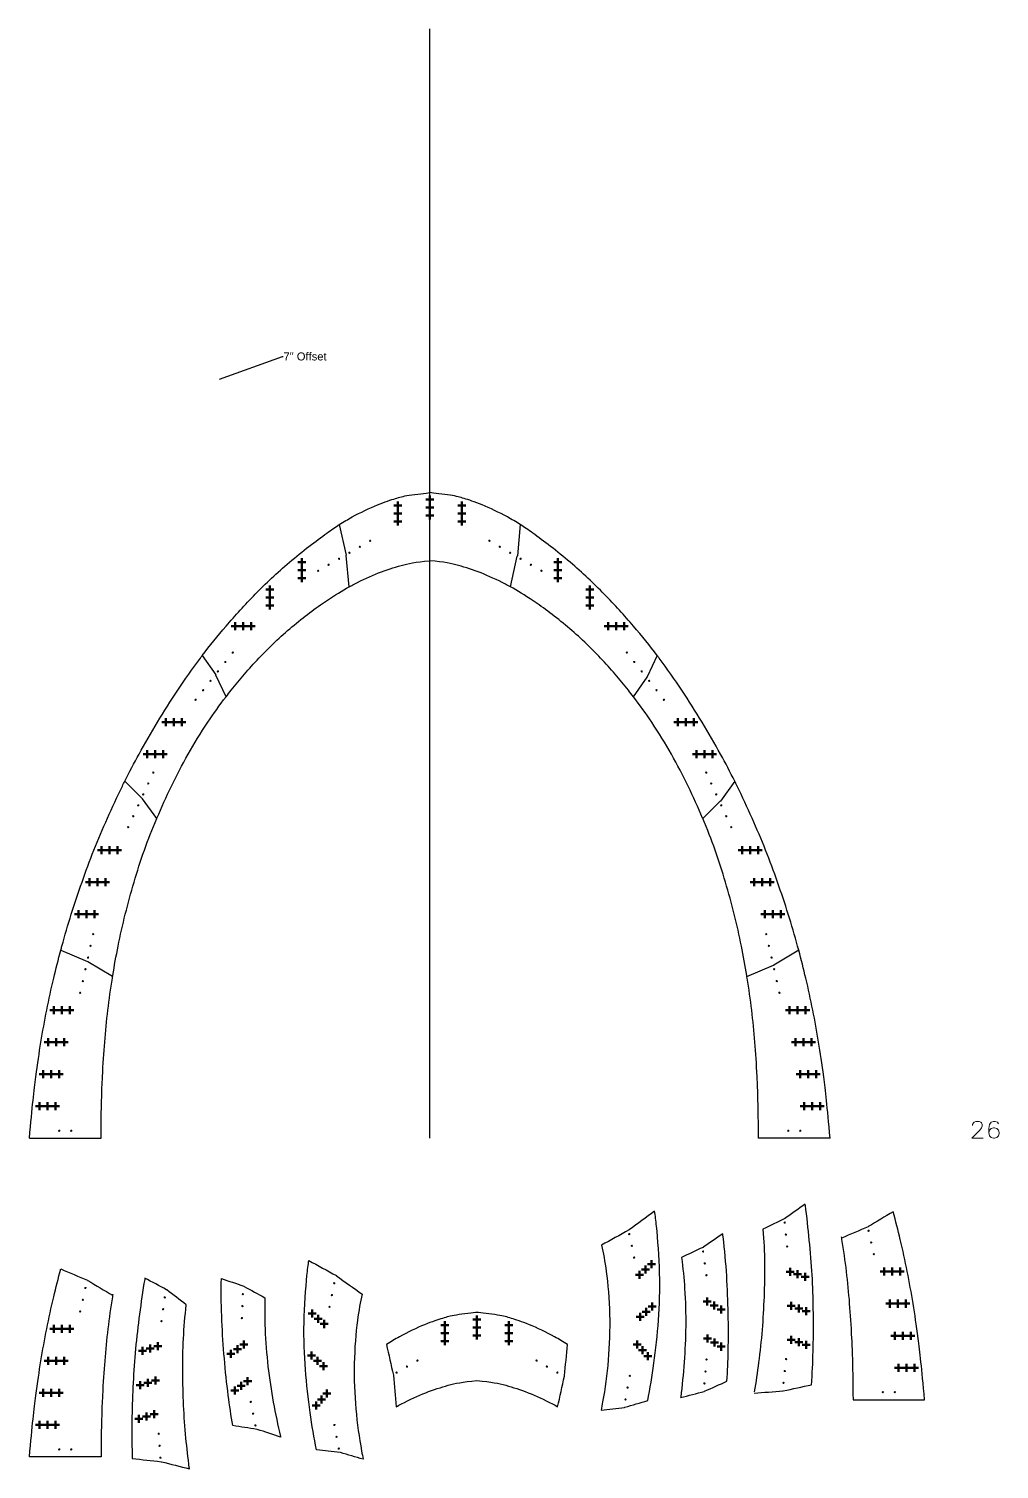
# Model space of a CAD drawing. Header units: inches. Extents: x -241 to 12541, y -1696 to 1281.
# Drawn here: x 5661 to 6146, y 29 to 749 of the extents above; entities that cross this region are included whole.
import ezdxf
from ezdxf import colors
from ezdxf.entities.mleader import LeaderData, LeaderLine
from ezdxf.math import Vec2, Vec3

# ---------------------------------------------------------------- set-up
doc = ezdxf.new("R2010")
doc.units = ezdxf.units.IN
doc.header["$MEASUREMENT"] = 0
doc.header["$PDMODE"] = 2
doc.header["$PDSIZE"] = 2
for name, color, linetype, lineweight in [('Annotation', 7, 'Continuous', 9), ('Drilling', 3, 'Continuous', 13), ('Engrave', 4, 'Continuous', 50)]:
    doc.layers.add(name, color=color, linetype=linetype, lineweight=lineweight)
doc.styles.get("Standard").update_dxf_attribs({"font": 'Arial.ttf'})

# ---------------------------------------------------------------- blocks, each defined once
blk = doc.blocks.new('*U2198')
at = {"layer": 'Engrave'}
blk.add_point((0, 0), dxfattribs=at)
blk = doc.blocks.new('*U2200')
at = {"layer": 'Engrave', "color": 0, "linetype": 'ByBlock', "lineweight": -2, "transparency": 16777216}
for p in [(0, 0), (4, 0), (8, 0)]:
    blk.add_blockref('*U2198', p, dxfattribs=at)
blk = doc.blocks.new('*U2201')
at = {"layer": 'Engrave'}
blk.add_point((0, 0), dxfattribs=at)
blk = doc.blocks.new('*U2203')
at = {"layer": 'Engrave', "color": 0, "linetype": 'ByBlock', "lineweight": -2, "transparency": 16777216}
for p in [(0, 0), (4, 0), (8, 0)]:
    blk.add_blockref('*U2201', p, dxfattribs=at)
blk = doc.blocks.new('*U2204')
at = {"layer": 'Engrave'}
blk.add_point((0, 0), dxfattribs=at)
blk = doc.blocks.new('*U2206')
at = {"layer": 'Engrave', "color": 0, "linetype": 'ByBlock', "lineweight": -2, "transparency": 16777216}
for p in [(0, 0), (4, 0), (8, 0)]:
    blk.add_blockref('*U2204', p, dxfattribs=at)
blk = doc.blocks.new('*U2207')
at = {"layer": 'Engrave'}
blk.add_point((0, 0), dxfattribs=at)
blk = doc.blocks.new('*U2209')
at = {"layer": 'Engrave', "color": 0, "linetype": 'ByBlock', "lineweight": -2, "transparency": 16777216}
for p in [(0, 0), (4, 0), (8, 0)]:
    blk.add_blockref('*U2207', p, dxfattribs=at)
blk = doc.blocks.new('*U2210')
at = {"layer": 'Engrave'}
blk.add_point((0, 0), dxfattribs=at)
blk = doc.blocks.new('*U2212')
at = {"layer": 'Engrave', "color": 0, "linetype": 'ByBlock', "lineweight": -2, "transparency": 16777216}
for p in [(0, 0), (4, 0), (8, 0)]:
    blk.add_blockref('*U2210', p, dxfattribs=at)
blk = doc.blocks.new('*U2213')
at = {"layer": 'Engrave'}
blk.add_point((0, 0), dxfattribs=at)
blk = doc.blocks.new('*U2215')
at = {"layer": 'Engrave', "color": 0, "linetype": 'ByBlock', "lineweight": -2, "transparency": 16777216}
for p in [(0, 0), (4, 0), (8, 0)]:
    blk.add_blockref('*U2213', p, dxfattribs=at)
blk = doc.blocks.new('*U2216')
at = {"layer": 'Engrave'}
blk.add_point((0, 0), dxfattribs=at)
blk = doc.blocks.new('*U2218')
at = {"layer": 'Engrave', "color": 0, "linetype": 'ByBlock', "lineweight": -2, "transparency": 16777216}
for p in [(0, 0), (4, 0), (8, 0)]:
    blk.add_blockref('*U2216', p, dxfattribs=at)
blk = doc.blocks.new('*U2219')
at = {"layer": 'Engrave'}
blk.add_point((0, 0), dxfattribs=at)
blk = doc.blocks.new('*U2221')
at = {"layer": 'Engrave', "color": 0, "linetype": 'ByBlock', "lineweight": -2, "transparency": 16777216}
for p in [(0, 0), (4, 0), (8, 0)]:
    blk.add_blockref('*U2219', p, dxfattribs=at)
blk = doc.blocks.new('*U2222')
at = {"layer": 'Engrave'}
blk.add_point((0, 0), dxfattribs=at)
blk = doc.blocks.new('*U2224')
at = {"layer": 'Engrave', "color": 0, "linetype": 'ByBlock', "lineweight": -2, "transparency": 16777216}
for p in [(0, 0), (4, 0), (8, 0)]:
    blk.add_blockref('*U2222', p, dxfattribs=at)
blk = doc.blocks.new('*U2225')
at = {"layer": 'Engrave'}
blk.add_point((0, 0), dxfattribs=at)
blk = doc.blocks.new('*U2227')
at = {"layer": 'Engrave', "color": 0, "linetype": 'ByBlock', "lineweight": -2, "transparency": 16777216}
for p in [(0, 0), (4, 0), (8, 0)]:
    blk.add_blockref('*U2225', p, dxfattribs=at)
blk = doc.blocks.new('*U2228')
at = {"layer": 'Engrave'}
blk.add_point((0, 0), dxfattribs=at)
blk = doc.blocks.new('*U2230')
at = {"layer": 'Engrave', "color": 0, "linetype": 'ByBlock', "lineweight": -2, "transparency": 16777216}
for p in [(0, 0), (4, 0), (8, 0)]:
    blk.add_blockref('*U2228', p, dxfattribs=at)
blk = doc.blocks.new('*U2231')
at = {"layer": 'Engrave'}
blk.add_point((0, 0), dxfattribs=at)
blk = doc.blocks.new('*U2233')
at = {"layer": 'Engrave', "color": 0, "linetype": 'ByBlock', "lineweight": -2, "transparency": 16777216}
for p in [(0, 0), (4, 0), (8, 0)]:
    blk.add_blockref('*U2231', p, dxfattribs=at)
blk = doc.blocks.new('*U2234')
at = {"layer": 'Engrave'}
blk.add_point((0, 0), dxfattribs=at)
blk = doc.blocks.new('*U2236')
at = {"layer": 'Engrave', "color": 0, "linetype": 'ByBlock', "lineweight": -2, "transparency": 16777216}
for p in [(0, 0), (4, 0), (8, 0)]:
    blk.add_blockref('*U2234', p, dxfattribs=at)
blk = doc.blocks.new('*U2237')
at = {"layer": 'Engrave'}
blk.add_point((0, 0), dxfattribs=at)
blk = doc.blocks.new('*U2239')
at = {"layer": 'Engrave', "color": 0, "linetype": 'ByBlock', "lineweight": -2, "transparency": 16777216}
for p in [(0, 0), (4, 0), (8, 0)]:
    blk.add_blockref('*U2237', p, dxfattribs=at)
blk = doc.blocks.new('*U2240')
at = {"layer": 'Engrave'}
blk.add_point((0, 0), dxfattribs=at)
blk = doc.blocks.new('*U2241')
at = {"layer": 'Engrave', "color": 0, "linetype": 'ByBlock', "lineweight": -2, "transparency": 16777216}
for p in [(0, 0), (4, 0), (8, 0)]:
    blk.add_blockref('*U2240', p, dxfattribs=at)
blk = doc.blocks.new('*U2242')
at = {"layer": 'Engrave'}
blk.add_point((0, 0), dxfattribs=at)
blk = doc.blocks.new('*U2243')
at = {"layer": 'Engrave', "color": 0, "linetype": 'ByBlock', "lineweight": -2, "transparency": 16777216}
for p in [(0, 0), (4, 0), (8, 0)]:
    blk.add_blockref('*U2242', p, dxfattribs=at)
blk = doc.blocks.new('*U2244')
at = {"layer": 'Engrave'}
blk.add_point((0, 0), dxfattribs=at)
blk = doc.blocks.new('*U2245')
at = {"layer": 'Engrave', "color": 0, "linetype": 'ByBlock', "lineweight": -2, "transparency": 16777216}
for p in [(0, 0), (4, 0), (8, 0)]:
    blk.add_blockref('*U2244', p, dxfattribs=at)
blk = doc.blocks.new('*U2246')
at = {"layer": 'Engrave'}
blk.add_point((0, 0), dxfattribs=at)
blk = doc.blocks.new('*U2247')
at = {"layer": 'Engrave', "color": 0, "linetype": 'ByBlock', "lineweight": -2, "transparency": 16777216}
for p in [(0, 0), (4, 0), (8, 0)]:
    blk.add_blockref('*U2246', p, dxfattribs=at)
blk = doc.blocks.new('*U2248')
at = {"layer": 'Engrave'}
blk.add_point((0, 0), dxfattribs=at)
blk = doc.blocks.new('*U2249')
at = {"layer": 'Engrave', "color": 0, "linetype": 'ByBlock', "lineweight": -2, "transparency": 16777216}
for p in [(0, 0), (4, 0), (8, 0)]:
    blk.add_blockref('*U2248', p, dxfattribs=at)
blk = doc.blocks.new('*U2250')
at = {"layer": 'Engrave'}
blk.add_point((0, 0), dxfattribs=at)
blk = doc.blocks.new('*U2251')
at = {"layer": 'Engrave', "color": 0, "linetype": 'ByBlock', "lineweight": -2, "transparency": 16777216}
for p in [(0, 0), (4, 0), (8, 0)]:
    blk.add_blockref('*U2250', p, dxfattribs=at)
blk = doc.blocks.new('*U2252')
at = {"layer": 'Engrave'}
blk.add_point((0, 0), dxfattribs=at)
blk = doc.blocks.new('*U2253')
at = {"layer": 'Engrave', "color": 0, "linetype": 'ByBlock', "lineweight": -2, "transparency": 16777216}
for p in [(0, 0), (4, 0), (8, 0)]:
    blk.add_blockref('*U2252', p, dxfattribs=at)
blk = doc.blocks.new('*U2254')
at = {"layer": 'Engrave'}
blk.add_point((0, 0), dxfattribs=at)
blk = doc.blocks.new('*U2255')
at = {"layer": 'Engrave', "color": 0, "linetype": 'ByBlock', "lineweight": -2, "transparency": 16777216}
for p in [(0, 0), (4, 0), (8, 0)]:
    blk.add_blockref('*U2254', p, dxfattribs=at)
blk = doc.blocks.new('*U2256')
at = {"layer": 'Engrave'}
blk.add_point((0, 0), dxfattribs=at)
blk = doc.blocks.new('*U2257')
at = {"layer": 'Engrave', "color": 0, "linetype": 'ByBlock', "lineweight": -2, "transparency": 16777216}
for p in [(0, 0), (4, 0), (8, 0)]:
    blk.add_blockref('*U2256', p, dxfattribs=at)
blk = doc.blocks.new('*U2258')
at = {"layer": 'Engrave'}
blk.add_point((0, 0), dxfattribs=at)
blk = doc.blocks.new('*U2259')
at = {"layer": 'Engrave', "color": 0, "linetype": 'ByBlock', "lineweight": -2, "transparency": 16777216}
for p in [(0, 0), (4, 0), (8, 0)]:
    blk.add_blockref('*U2258', p, dxfattribs=at)
blk = doc.blocks.new('*U2260')
at = {"layer": 'Engrave'}
blk.add_point((0, 0), dxfattribs=at)
blk = doc.blocks.new('*U2261')
at = {"layer": 'Engrave', "color": 0, "linetype": 'ByBlock', "lineweight": -2, "transparency": 16777216}
for p in [(0, 0), (4, 0), (8, 0)]:
    blk.add_blockref('*U2260', p, dxfattribs=at)
blk = doc.blocks.new('*U2262')
at = {"layer": 'Engrave'}
blk.add_point((0, 0), dxfattribs=at)
blk = doc.blocks.new('*U2263')
at = {"layer": 'Engrave', "color": 0, "linetype": 'ByBlock', "lineweight": -2, "transparency": 16777216}
for p in [(0, 0), (4, 0), (8, 0)]:
    blk.add_blockref('*U2262', p, dxfattribs=at)
blk = doc.blocks.new('*U2264')
at = {"layer": 'Engrave'}
blk.add_point((0, 0), dxfattribs=at)
blk = doc.blocks.new('*U2266')
at = {"layer": 'Engrave', "color": 0, "linetype": 'ByBlock', "lineweight": -2, "transparency": 16777216}
for p in [(0, 0), (4, 0), (8, 0)]:
    blk.add_blockref('*U2264', p, dxfattribs=at)
blk = doc.blocks.new('*U2267')
at = {"layer": 'Engrave'}
blk.add_point((0, 0), dxfattribs=at)
blk = doc.blocks.new('*U2269')
at = {"layer": 'Engrave', "color": 0, "linetype": 'ByBlock', "lineweight": -2, "transparency": 16777216}
for p in [(0, 0), (4, 0), (8, 0)]:
    blk.add_blockref('*U2267', p, dxfattribs=at)
blk = doc.blocks.new('*U2270')
at = {"layer": 'Engrave'}
blk.add_point((0, 0), dxfattribs=at)
blk = doc.blocks.new('*U2271')
at = {"layer": 'Engrave', "color": 0, "linetype": 'ByBlock', "lineweight": -2, "transparency": 16777216}
for p in [(0, 0), (4, 0), (8, 0)]:
    blk.add_blockref('*U2270', p, dxfattribs=at)
blk = doc.blocks.new('*U2272')
at = {"layer": 'Engrave'}
blk.add_point((0, 0), dxfattribs=at)
blk = doc.blocks.new('*U2273')
at = {"layer": 'Engrave', "color": 0, "linetype": 'ByBlock', "lineweight": -2, "transparency": 16777216}
for p in [(0, 0), (4, 0), (8, 0)]:
    blk.add_blockref('*U2272', p, dxfattribs=at)
blk = doc.blocks.new('*U2274')
at = {"layer": 'Engrave'}
blk.add_point((0, 0), dxfattribs=at)
blk = doc.blocks.new('*U2275')
at = {"layer": 'Engrave', "color": 0, "linetype": 'ByBlock', "lineweight": -2, "transparency": 16777216}
for p in [(0, 0), (4, 0), (8, 0)]:
    blk.add_blockref('*U2274', p, dxfattribs=at)
blk = doc.blocks.new('*U2283')
at = {"layer": 'Engrave'}
blk.add_point((0, 0), dxfattribs=at)
blk = doc.blocks.new('*U2285')
at = {"layer": 'Engrave', "color": 0, "linetype": 'ByBlock', "lineweight": -2, "transparency": 16777216}
for p in [(0, 0), (4, 0), (8, 0)]:
    blk.add_blockref('*U2283', p, dxfattribs=at)
blk = doc.blocks.new('*U2286')
at = {"layer": 'Engrave'}
blk.add_point((0, 0), dxfattribs=at)
blk = doc.blocks.new('*U2287')
at = {"layer": 'Engrave', "color": 0, "linetype": 'ByBlock', "lineweight": -2, "transparency": 16777216}
for p in [(0, 0), (4, 0), (8, 0)]:
    blk.add_blockref('*U2286', p, dxfattribs=at)
blk = doc.blocks.new('*U2288')
at = {"layer": 'Engrave'}
blk.add_point((0, 0), dxfattribs=at)
blk = doc.blocks.new('*U2290')
at = {"layer": 'Engrave', "color": 0, "linetype": 'ByBlock', "lineweight": -2, "transparency": 16777216}
for p in [(0, 0), (4, 0), (8, 0)]:
    blk.add_blockref('*U2288', p, dxfattribs=at)
blk = doc.blocks.new('*U2291')
at = {"layer": 'Engrave'}
blk.add_point((0, 0), dxfattribs=at)
blk = doc.blocks.new('*U2292')
at = {"layer": 'Engrave', "color": 0, "linetype": 'ByBlock', "lineweight": -2, "transparency": 16777216}
for p in [(0, 0), (4, 0), (8, 0)]:
    blk.add_blockref('*U2291', p, dxfattribs=at)
blk = doc.blocks.new('*U2293')
at = {"layer": 'Engrave'}
blk.add_point((0, 0), dxfattribs=at)
blk = doc.blocks.new('*U2294')
at = {"layer": 'Engrave', "color": 0, "linetype": 'ByBlock', "lineweight": -2, "transparency": 16777216}
for p in [(0, 0), (4, 0), (8, 0)]:
    blk.add_blockref('*U2293', p, dxfattribs=at)
blk = doc.blocks.new('*U2295')
at = {"layer": 'Engrave'}
blk.add_point((0, 0), dxfattribs=at)
blk = doc.blocks.new('*U2297')
at = {"layer": 'Engrave', "color": 0, "linetype": 'ByBlock', "lineweight": -2, "transparency": 16777216}
for p in [(0, 0), (4, 0), (8, 0)]:
    blk.add_blockref('*U2295', p, dxfattribs=at)
blk = doc.blocks.new('*U2298')
at = {"layer": 'Engrave'}
blk.add_point((0, 0), dxfattribs=at)
blk = doc.blocks.new('*U2299')
at = {"layer": 'Engrave', "color": 0, "linetype": 'ByBlock', "lineweight": -2, "transparency": 16777216}
for p in [(0, 0), (4, 0), (8, 0)]:
    blk.add_blockref('*U2298', p, dxfattribs=at)
blk = doc.blocks.new('*U2300')
at = {"layer": 'Engrave'}
blk.add_point((0, 0), dxfattribs=at)
blk = doc.blocks.new('*U2301')
at = {"layer": 'Engrave', "color": 0, "linetype": 'ByBlock', "lineweight": -2, "transparency": 16777216}
for p in [(0, 0), (4, 0), (8, 0)]:
    blk.add_blockref('*U2300', p, dxfattribs=at)
blk = doc.blocks.new('*U2302')
at = {"layer": 'Engrave'}
blk.add_point((0, 0), dxfattribs=at)
blk = doc.blocks.new('*U2304')
at = {"layer": 'Engrave', "color": 0, "linetype": 'ByBlock', "lineweight": -2, "transparency": 16777216}
for p in [(0, 0), (4, 0), (8, 0)]:
    blk.add_blockref('*U2302', p, dxfattribs=at)
blk = doc.blocks.new('*U2305')
at = {"layer": 'Engrave'}
blk.add_point((0, 0), dxfattribs=at)
blk = doc.blocks.new('*U2306')
at = {"layer": 'Engrave', "color": 0, "linetype": 'ByBlock', "lineweight": -2, "transparency": 16777216}
for p in [(0, 0), (4, 0), (8, 0)]:
    blk.add_blockref('*U2305', p, dxfattribs=at)
blk = doc.blocks.new('*U2307')
at = {"layer": 'Engrave'}
blk.add_point((0, 0), dxfattribs=at)
blk = doc.blocks.new('*U2308')
at = {"layer": 'Engrave', "color": 0, "linetype": 'ByBlock', "lineweight": -2, "transparency": 16777216}
for p in [(0, 0), (4, 0), (8, 0)]:
    blk.add_blockref('*U2307', p, dxfattribs=at)
blk = doc.blocks.new('*U2309')
at = {"layer": 'Engrave'}
blk.add_point((0, 0), dxfattribs=at)
blk = doc.blocks.new('*U2311')
at = {"layer": 'Engrave', "color": 0, "linetype": 'ByBlock', "lineweight": -2, "transparency": 16777216}
for p in [(0, 0), (4, 0), (8, 0)]:
    blk.add_blockref('*U2309', p, dxfattribs=at)
blk = doc.blocks.new('*U2312')
at = {"layer": 'Engrave'}
blk.add_point((0, 0), dxfattribs=at)
blk = doc.blocks.new('*U2313')
at = {"layer": 'Engrave', "color": 0, "linetype": 'ByBlock', "lineweight": -2, "transparency": 16777216}
for p in [(0, 0), (4, 0), (8, 0)]:
    blk.add_blockref('*U2312', p, dxfattribs=at)
blk = doc.blocks.new('*U2314')
at = {"layer": 'Engrave'}
blk.add_point((0, 0), dxfattribs=at)
blk = doc.blocks.new('*U2316')
at = {"layer": 'Engrave', "color": 0, "linetype": 'ByBlock', "lineweight": -2, "transparency": 16777216}
for p in [(0, 0), (4, 0), (8, 0)]:
    blk.add_blockref('*U2314', p, dxfattribs=at)
blk = doc.blocks.new('*U2317')
at = {"layer": 'Engrave'}
blk.add_point((0, 0), dxfattribs=at)
blk = doc.blocks.new('*U2318')
at = {"layer": 'Engrave', "color": 0, "linetype": 'ByBlock', "lineweight": -2, "transparency": 16777216}
for p in [(0, 0), (4, 0), (8, 0)]:
    blk.add_blockref('*U2317', p, dxfattribs=at)
blk = doc.blocks.new('*U2319')
at = {"layer": 'Engrave'}
blk.add_point((0, 0), dxfattribs=at)
blk = doc.blocks.new('*U2320')
at = {"layer": 'Engrave', "color": 0, "linetype": 'ByBlock', "lineweight": -2, "transparency": 16777216}
for p in [(0, 0), (4, 0), (8, 0)]:
    blk.add_blockref('*U2319', p, dxfattribs=at)
blk = doc.blocks.new('*U2321')
at = {"layer": 'Engrave'}
blk.add_point((0, 0), dxfattribs=at)
blk = doc.blocks.new('*U2323')
at = {"layer": 'Engrave', "color": 0, "linetype": 'ByBlock', "lineweight": -2, "transparency": 16777216}
for p in [(0, 0), (4, 0), (8, 0)]:
    blk.add_blockref('*U2321', p, dxfattribs=at)
blk = doc.blocks.new('*U2324')
at = {"layer": 'Engrave'}
blk.add_point((0, 0), dxfattribs=at)
blk = doc.blocks.new('*U2325')
at = {"layer": 'Engrave', "color": 0, "linetype": 'ByBlock', "lineweight": -2, "transparency": 16777216}
for p in [(0, 0), (4, 0), (8, 0)]:
    blk.add_blockref('*U2324', p, dxfattribs=at)
blk = doc.blocks.new('*U2326')
at = {"layer": 'Engrave'}
blk.add_point((0, 0), dxfattribs=at)
blk = doc.blocks.new('*U2327')
at = {"layer": 'Engrave', "color": 0, "linetype": 'ByBlock', "lineweight": -2, "transparency": 16777216}
for p in [(0, 0), (4, 0), (8, 0)]:
    blk.add_blockref('*U2326', p, dxfattribs=at)
blk = doc.blocks.new('*U2328')
at = {"layer": 'Engrave'}
blk.add_point((0, 0), dxfattribs=at)
blk = doc.blocks.new('*U2329')
at = {"layer": 'Engrave', "color": 0, "linetype": 'ByBlock', "lineweight": -2, "transparency": 16777216}
for p in [(0, 0), (4, 0), (8, 0)]:
    blk.add_blockref('*U2328', p, dxfattribs=at)
blk = doc.blocks.new('*U2491')
at = {"layer": 'Engrave'}
blk.add_point((0, 0), dxfattribs=at)
blk = doc.blocks.new('*U2493')
at = {"layer": 'Engrave', "color": 0, "linetype": 'ByBlock', "lineweight": -2, "transparency": 16777216}
for p in [(0, 0), (4, 0), (8, 0)]:
    blk.add_blockref('*U2491', p, dxfattribs=at)
blk = doc.blocks.new('*U2494')
at = {"layer": 'Engrave'}
blk.add_point((0, 0), dxfattribs=at)
blk = doc.blocks.new('*U2495')
at = {"layer": 'Engrave', "color": 0, "linetype": 'ByBlock', "lineweight": -2, "transparency": 16777216}
for p in [(0, 0), (4, 0), (8, 0)]:
    blk.add_blockref('*U2494', p, dxfattribs=at)
blk = doc.blocks.new('*U2496')
at = {"layer": 'Engrave'}
blk.add_point((0, 0), dxfattribs=at)
blk = doc.blocks.new('*U2497')
at = {"layer": 'Engrave', "color": 0, "linetype": 'ByBlock', "lineweight": -2, "transparency": 16777216}
for p in [(0, 0), (4, 0), (8, 0)]:
    blk.add_blockref('*U2496', p, dxfattribs=at)

msp = doc.modelspace()

# ---------------------------------------------------------------- linework, layer by layer
for p, q in [((5861.62421, 194.83764), (5861.62421, 749.38009)), ((5861.62421, 194.83764), (5861.62421, 749.38009)), ((5816.39485, 501.54588), (5819.83461, 486.20761)), ((5906.85358, 501.54588), (5905.3852, 485.89537)), ((5819.85448, 486.08219), (5819.83461, 486.20761)), ((5821.32285, 470.43168), (5819.85448, 486.08219)), ((5901.92557, 470.43168), (5905.36534, 485.76996)), ((5905.3852, 485.89537), (5905.36534, 485.76996)), ((5747.93983, 436.10315), (5754.70125, 426.38492)), ((5975.30859, 436.10315), (5970.27307, 425.38847)), ((5754.78542, 426.23914), (5754.70125, 426.38492)), ((5759.82094, 415.52446), (5754.78542, 426.23914)), ((5963.42748, 415.52446), (5970.18891, 425.24269)), ((5970.27307, 425.38847), (5970.18891, 425.24269)), ((5709.22732, 373.3033), (5717.91518, 364.66578)), ((6014.0211, 373.3033), (6006.84901, 363.37119)), ((5718.02085, 364.54206), (5717.91518, 364.66578)), ((5725.19294, 354.60995), (5718.02085, 364.54206)), ((5998.05548, 354.60995), (6006.74334, 363.24747)), ((6006.74334, 363.24747), (6006.84901, 363.37119)), ((5677.24898, 288.79536), (5690.57861, 283.12323)), ((6045.99944, 288.79536), (6033.57563, 281.34545)), ((5690.70134, 283.0607), (5690.57861, 283.12323)), ((5703.12514, 275.6108), (5690.70134, 283.0607)), ((6020.12328, 275.6108), (6033.45291, 281.28292)), ((6033.45291, 281.28292), (6033.57563, 281.34545)), ((5661.58487, 194.83764), (5697.3308, 194.83764)), ((6061.66356, 194.83764), (6025.91762, 194.83764))]:
    msp.add_line(p, q)
for points, knots in [([(5816.39485, 501.54588), (5818.62578, 502.98624), (5824.36778, 506.36014), (5836.28792, 512.06575), (5845.21768, 514.83764), (5849.49219, 516.16449), (5859.88338, 517.3509), (5861.62421, 517.54966)], [18.455351882, 18.455351882, 18.455351882, 18.455351882, 19, 20, 21, 22, 23, 23, 23, 23]), ([(5906.85358, 501.54588), (5904.62264, 502.98624), (5898.88065, 506.36014), (5886.9605, 512.06575), (5878.03074, 514.83764), (5873.75623, 516.16449), (5863.36504, 517.3509), (5861.62421, 517.54966)], [18.455351882, 18.455351882, 18.455351882, 18.455351882, 19, 20, 21, 22, 23, 23, 23, 23]), ([(5747.93983, 436.10315), (5751.66706, 441.01465), (5759.92685, 451.25948), (5774.03734, 466.83764), (5790.83959, 482.83764), (5808.10754, 495.93285), (5814.52968, 500.34168), (5816.39485, 501.54588)], [14.079094924, 14.079094924, 14.079094924, 14.079094924, 15, 16, 17, 18, 18.455351882, 18.455351882, 18.455351882, 18.455351882]), ([(5975.30859, 436.10315), (5971.58136, 441.01465), (5963.32157, 451.25948), (5949.21108, 466.83764), (5932.40883, 482.83764), (5915.14088, 495.93285), (5908.71875, 500.34168), (5906.85358, 501.54588)], [14.079094924, 14.079094924, 14.079094924, 14.079094924, 15, 16, 17, 18, 18.455351882, 18.455351882, 18.455351882, 18.455351882]), ([(5821.32285, 470.43168), (5822.17715, 470.8999), (5827.27023, 473.62178), (5836.12079, 477.73142), (5847.49478, 481.38016), (5854.17866, 482.83764), (5861.62421, 483.51431)], [16.802003786, 16.802003786, 16.802003786, 16.802003786, 17, 18, 19, 20, 20, 20, 20]), ([(5901.92557, 470.43168), (5901.07128, 470.8999), (5895.97819, 473.62178), (5887.12763, 477.73142), (5875.75364, 481.38016), (5869.06976, 482.83764), (5861.62421, 483.51431)], [16.802003786, 16.802003786, 16.802003786, 16.802003786, 17, 18, 19, 20, 20, 20, 20]), ([(5759.82094, 415.52446), (5760.66455, 416.62885), (5765.66602, 423.06658), (5775.73232, 434.83764), (5792.49137, 450.83764), (5809.62489, 463.59662), (5817.86245, 468.5351), (5821.32285, 470.43168)], [12.792926388, 12.792926388, 12.792926388, 12.792926388, 13, 14, 15, 16, 16.802003786, 16.802003786, 16.802003786, 16.802003786]), ([(5963.42748, 415.52446), (5962.58388, 416.62885), (5957.5824, 423.06658), (5947.5161, 434.83764), (5930.75705, 450.83764), (5913.62353, 463.59662), (5905.38597, 468.5351), (5901.92557, 470.43168)], [12.792926388, 12.792926388, 12.792926388, 12.792926388, 13, 14, 15, 16, 16.802003786, 16.802003786, 16.802003786, 16.802003786]), ([(5709.22732, 373.3033), (5711.47804, 377.81474), (5716.64453, 387.65952), (5725.43112, 402.83764), (5735.52082, 418.83764), (5743.27562, 429.92614), (5747.6197, 435.68132), (5747.93983, 436.10315)], [10.154103723, 10.154103723, 10.154103723, 10.154103723, 11, 12, 13, 14, 14.079094924, 14.079094924, 14.079094924, 14.079094924]), ([(6014.0211, 373.3033), (6011.77039, 377.81474), (6006.60389, 387.65952), (5997.8173, 402.83764), (5987.7276, 418.83764), (5979.9728, 429.92614), (5975.62872, 435.68132), (5975.30859, 436.10315)], [10.154103723, 10.154103723, 10.154103723, 10.154103723, 11, 12, 13, 14, 14.079094924, 14.079094924, 14.079094924, 14.079094924]), ([(5725.19294, 354.60995), (5725.22518, 354.68585), (5727.5246, 360.09508), (5732.36239, 370.83764), (5740.61985, 386.83764), (5749.76386, 401.73324), (5756.59062, 411.29552), (5759.82094, 415.52446)], [8.985769935, 8.985769935, 8.985769935, 8.985769935, 9, 10, 11, 12, 12.792926388, 12.792926388, 12.792926388, 12.792926388]), ([(5998.05548, 354.60995), (5998.02325, 354.68585), (5995.72383, 360.09508), (5990.88603, 370.83764), (5982.62857, 386.83764), (5973.48457, 401.73324), (5966.6578, 411.29552), (5963.42748, 415.52446)], [8.985769935, 8.985769935, 8.985769935, 8.985769935, 9, 10, 11, 12, 12.792926388, 12.792926388, 12.792926388, 12.792926388]), ([(5677.24898, 288.79536), (5677.43202, 289.47612), (5679.0624, 295.49021), (5682.3571, 306.83764), (5687.77506, 322.83764), (5693.6014, 338.83764), (5700.50748, 354.83764), (5705.77556, 366.32619), (5708.81729, 372.48141), (5709.22732, 373.3033)], [4.872357612, 4.872357612, 4.872357612, 4.872357612, 5, 6, 7, 8, 9, 10, 10.154103723, 10.154103723, 10.154103723, 10.154103723]), ([(6045.99944, 288.79536), (6045.8164, 289.47612), (6044.18602, 295.49021), (6040.89132, 306.83764), (6035.47336, 322.83764), (6029.64702, 338.83764), (6022.74095, 354.83764), (6017.47286, 366.32619), (6014.43113, 372.48141), (6014.0211, 373.3033)], [4.872357612, 4.872357612, 4.872357612, 4.872357612, 5, 6, 7, 8, 9, 10, 10.154103723, 10.154103723, 10.154103723, 10.154103723]), ([(5703.12514, 275.6108), (5703.15588, 275.80047), (5703.18673, 275.99015), (5703.2177, 276.17982), (5704.01554, 281.06576), (5705.85105, 291.28503), (5709.3355, 306.83764), (5713.78374, 322.83764), (5718.72457, 338.76174), (5722.95993, 349.35252), (5725.19294, 354.60995)], [4.048322507, 4.048322507, 4.048322507, 4.048322507, 4.083886601, 4.083886601, 4.083886601, 5, 6, 7, 8, 8.985769935, 8.985769935, 8.985769935, 8.985769935]), ([(6020.03072, 276.17982), (6019.23289, 281.06576), (6017.39737, 291.28503), (6013.91292, 306.83764), (6009.46468, 322.83764), (6004.52385, 338.76174), (6000.28849, 349.35252), (5998.05548, 354.60995)], [4.083886601, 4.083886601, 4.083886601, 4.083886601, 5, 6, 7, 8, 8.985769935, 8.985769935, 8.985769935, 8.985769935]), ([(5661.58487, 194.83764), (5662.94783, 210.83764), (5664.86858, 226.83764), (5667.20859, 242.83764), (5670.12484, 258.83764), (5673.46401, 274.15688), (5675.998, 284.14278), (5677.24898, 288.79536)], [0, 0, 0, 0, 1, 2, 3, 4, 4.872357612, 4.872357612, 4.872357612, 4.872357612]), ([(6061.66356, 194.83764), (6060.30059, 210.83764), (6058.37985, 226.83764), (6056.03983, 242.83764), (6053.12358, 258.83764), (6049.78441, 274.15688), (6047.25042, 284.14278), (6045.99944, 288.79536)], [0, 0, 0, 0, 1, 2, 3, 4, 4.872357612, 4.872357612, 4.872357612, 4.872357612]), ([(5697.3308, 194.83764), (5697.44135, 210.83764), (5698.02607, 226.83764), (5699.08792, 242.83764), (5700.61978, 258.83764), (5702.1822, 269.76202), (5703.08338, 275.35308), (5703.12514, 275.6108)], [0, 0, 0, 0, 1, 2, 3, 4, 4.048322507, 4.048322507, 4.048322507, 4.048322507]), ([(6025.91762, 194.83764), (6025.80707, 210.83764), (6025.22235, 226.83764), (6024.1605, 242.83764), (6022.62865, 258.83764), (6021.03909, 269.9517), (6020.10378, 275.73243), (6020.03072, 276.17982)], [0, 0, 0, 0, 1, 2, 3, 4, 4.083886601, 4.083886601, 4.083886601, 4.083886601]), ([(6023.67104, 67.43782), (6028.48591, 67.80376), (6033.30078, 68.16969), (6038.11566, 68.53562), (6038.16109, 68.54224), (6038.20652, 68.54886), (6038.25195, 68.55549), (6042.97087, 69.57955), (6047.68979, 70.6036), (6052.40871, 71.62766), (6052.45365, 72.33116), (6052.83808, 78.55046), (6053.35645, 90.35514), (6053.35578, 107.24757), (6052.96828, 124.27097), (6051.55809, 141.64063), (6050.25257, 154.21184), (6049.34544, 161.01742), (6049.22064, 161.92739), (6045.89449, 159.55824), (6042.56834, 157.18909), (6039.24219, 154.81993), (6039.1956, 154.79216), (6039.14901, 154.7644), (6039.10242, 154.73663), (6035.43609, 152.93825), (6031.76976, 151.13986), (6028.10343, 149.34148), (6028.53246, 143.64561), (6029.14771, 132.25596), (6028.7208, 115.58842), (6027.80298, 99.00697), (6026.11575, 83.15837), (6024.57705, 72.89022), (6023.76585, 68.00648)], [0, 0, 0, 0, 1, 1, 1, 2, 2, 2, 3, 3, 3, 3.127642388, 4.127642388, 5.127642388, 6.127642388, 7.127642388, 8.127642388, 8.28174611, 8.28174611, 8.28174611, 9.28174611, 9.28174611, 9.28174611, 10.28174611, 10.28174611, 10.28174611, 11.28174611, 11.28174611, 11.28174611, 12.267516045, 13.267516045, 14.267516045, 15.267516045, 16.183629444, 16.183629444, 16.183629444, 16.183629444]), ([(5961.19142, 148.98502), (5961.22707, 149.00783), (5961.26272, 149.03065), (5961.29837, 149.05346), (5965.52349, 152.15239), (5969.7486, 155.25132), (5973.97372, 158.35024), (5974.31226, 156.15608), (5975.28163, 148.42679), (5976.96058, 126.82013), (5976.15866, 103.63236), (5973.88432, 82.73709), (5971.71129, 69.75793), (5970.51502, 63.70946), (5966.73016, 62.59219), (5962.94531, 61.47491), (5959.16045, 60.35764), (5959.10549, 60.34634), (5959.05053, 60.33504), (5958.99557, 60.32374), (5955.07693, 59.85715), (5951.15829, 59.39057), (5947.23965, 58.92398), (5947.50499, 60.28815), (5948.99594, 68.30289), (5951.11015, 83.64624), (5951.94076, 106.80171), (5950.09973, 128.08456), (5948.32058, 137.52282), (5947.44016, 141.3694), (5952.02391, 143.90794), (5956.60766, 146.44648), (5961.19142, 148.98502)], [0, 0, 0, 0, 1, 1, 1, 2, 2, 2, 2.455351882, 3.455351882, 4.455351882, 5.455351882, 6.376256957, 6.376256957, 6.376256957, 7.376256957, 7.376256957, 7.376256957, 8.376256957, 8.376256957, 8.376256957, 9.376256957, 9.376256957, 9.376256957, 9.583330569, 10.583330569, 11.583330569, 12.583330569, 13.385334355, 13.385334355, 13.385334355, 14.385334355, 14.385334355, 14.385334355, 14.385334355]), ([(6067.22791, 145.48753), (6067.30097, 145.04013), (6068.23628, 139.2594), (6069.82584, 128.14534), (6071.35769, 112.14534), (6072.41954, 96.14534), (6073.00426, 80.14534), (6073.11481, 64.14534), (6085.03012, 64.14534), (6096.94543, 64.14534), (6108.86074, 64.14534), (6107.49778, 80.14534), (6105.57703, 96.14534), (6103.23702, 112.14534), (6100.32077, 128.14534), (6096.9816, 143.46458), (6094.44761, 153.45049), (6093.19663, 158.10306), (6089.05536, 155.61976), (6084.91409, 153.13646), (6080.77282, 150.65316), (6080.73192, 150.63231), (6080.69101, 150.61147), (6080.6501, 150.59063), (6076.20689, 148.69992), (6071.76368, 146.80921), (6067.32047, 144.9185)], [0, 0, 0, 0, 0.083886601, 1.083886601, 2.083886601, 3.083886601, 4.083886601, 4.083886601, 4.083886601, 5.083886601, 5.083886601, 5.083886601, 6.083886601, 7.083886601, 8.083886601, 9.083886601, 9.956244213, 9.956244213, 9.956244213, 10.956244213, 10.956244213, 10.956244213, 11.956244213, 11.956244213, 11.956244213, 12.956244213, 12.956244213, 12.956244213, 12.956244213]), ([(5998.15777, 140.27933), (5998.20636, 140.30738), (5998.25496, 140.33544), (5998.30355, 140.3635), (6001.54296, 142.6173), (6004.78237, 144.87111), (6008.02178, 147.12492), (6008.0881, 146.59954), (6008.9726, 139.44337), (6010.1442, 125.96304), (6010.88213, 107.06179), (6010.90249, 89.52386), (6010.45441, 78.41478), (6010.14787, 73.3824), (6006.42211, 71.71059), (6002.69636, 70.03879), (5998.97061, 68.36699), (5998.91948, 68.34888), (5998.86835, 68.33078), (5998.81723, 68.31267), (5994.86967, 67.26722), (5990.92212, 66.22176), (5986.97456, 65.1763), (5986.9846, 65.25814), (5987.69785, 71.09238), (5988.87948, 82.81461), (5989.72831, 100.79974), (5989.25717, 118.27172), (5988.12616, 129.96628), (5987.44309, 135.24381), (5991.01465, 136.92231), (5994.58621, 138.60082), (5998.15777, 140.27933)], [0, 0, 0, 0, 1, 1, 1, 2, 2, 2, 2.079094924, 3.079094924, 4.079094924, 5.079094924, 5.924991202, 5.924991202, 5.924991202, 6.924991202, 6.924991202, 6.924991202, 7.924991202, 7.924991202, 7.924991202, 8.924991202, 8.924991202, 8.924991202, 8.939221267, 9.939221267, 10.939221267, 11.939221267, 12.732147655, 12.732147655, 12.732147655, 13.732147655, 13.732147655, 13.732147655, 13.732147655]), ([(5703.2177, 116.88567), (5703.14464, 116.43827), (5702.20933, 110.65755), (5700.61978, 99.54348), (5699.08792, 83.54348), (5698.02607, 67.54348), (5697.44135, 51.54348), (5697.3308, 35.54348), (5685.41549, 35.54348), (5673.50018, 35.54348), (5661.58487, 35.54348), (5662.94783, 51.54348), (5664.86858, 67.54348), (5667.20859, 83.54348), (5670.12484, 99.54348), (5673.46401, 114.86272), (5675.998, 124.84863), (5677.24898, 129.50121), (5681.69219, 127.6105), (5686.1354, 125.71979), (5690.57861, 123.82908), (5690.61952, 123.80824), (5690.66043, 123.78739), (5690.70134, 123.76655), (5694.8426, 121.28325), (5698.98387, 118.79995), (5703.12514, 116.31664)], [0, 0, 0, 0, 0.083886601, 1.083886601, 2.083886601, 3.083886601, 4.083886601, 4.083886601, 4.083886601, 5.083886601, 5.083886601, 5.083886601, 6.083886601, 7.083886601, 8.083886601, 9.083886601, 9.956244213, 9.956244213, 9.956244213, 10.956244213, 10.956244213, 10.956244213, 11.956244213, 11.956244213, 11.956244213, 12.956244213, 12.956244213, 12.956244213, 12.956244213]), ([(5816.95363, 37.71156), (5820.74304, 36.60984), (5824.53245, 35.50812), (5828.32186, 34.4064), (5828.05093, 35.76946), (5826.52707, 43.77801), (5824.34986, 59.11255), (5823.42415, 82.26442), (5825.17776, 103.55465), (5826.91813, 113.00013), (5827.78275, 116.8503), (5823.54494, 119.93185), (5819.30713, 123.0134), (5815.06932, 126.09494), (5815.03357, 126.11761), (5814.99783, 126.14028), (5814.96209, 126.16295), (5810.36795, 128.68264), (5805.77381, 131.20233), (5801.17966, 133.72202), (5800.85015, 131.52649), (5799.91253, 123.79328), (5798.32233, 102.17991), (5799.21948, 78.99563), (5801.57961, 58.10987), (5803.80594, 45.13975), (5805.02704, 39.09624), (5808.94756, 38.64576), (5812.86808, 38.19527), (5816.7886, 37.74478), (5816.84361, 37.73371), (5816.89862, 37.72264), (5816.95363, 37.71156)], [0, 0, 0, 0, 1, 1, 1, 1.207073612, 2.207073612, 3.207073612, 4.207073612, 5.009077398, 5.009077398, 5.009077398, 6.009077398, 6.009077398, 6.009077398, 7.009077398, 7.009077398, 7.009077398, 8.009077398, 8.009077398, 8.009077398, 8.46442928, 9.46442928, 10.46442928, 11.46442928, 12.385334355, 12.385334355, 12.385334355, 13.385334355, 13.385334355, 13.385334355, 14.385334355, 14.385334355, 14.385334355, 14.385334355]), ([(5739.931, 111.59103), (5739.3048, 105.91346), (5738.29515, 94.55197), (5738.14411, 77.87966), (5738.48666, 61.27636), (5739.62356, 45.3788), (5740.80545, 35.06348), (5741.44689, 30.15456), (5741.47179, 29.96399), (5741.4968, 29.77346), (5741.52193, 29.58296), (5736.84134, 30.76996), (5732.16075, 31.95696), (5727.48016, 33.14396), (5727.43499, 33.15216), (5727.38981, 33.16035), (5727.34464, 33.16855), (5722.54534, 33.70114), (5717.74605, 34.23374), (5712.94675, 34.76633), (5712.92622, 35.47097), (5712.75759, 41.69986), (5712.64868, 53.51541), (5713.23484, 70.39767), (5714.21214, 87.39741), (5716.22352, 104.70776), (5717.96398, 117.22616), (5719.10644, 123.99621), (5719.2627, 124.90131), (5722.8645, 122.97693), (5726.46629, 121.05256), (5730.06809, 119.12818), (5730.11369, 119.09881), (5730.15929, 119.06945), (5730.20489, 119.04008), (5733.44693, 116.55707), (5736.68896, 114.07405), (5739.931, 111.59103)], [0, 0, 0, 0, 0.985769935, 1.985769935, 2.985769935, 3.985769935, 4.901883334, 4.901883334, 4.901883334, 4.937447428, 4.937447428, 4.937447428, 5.937447428, 5.937447428, 5.937447428, 6.937447428, 6.937447428, 6.937447428, 7.937447428, 7.937447428, 7.937447428, 8.065089815, 9.065089815, 10.065089815, 11.065089815, 12.065089815, 13.065089815, 13.219193538, 13.219193538, 13.219193538, 14.219193538, 14.219193538, 14.219193538, 15.219193538, 15.219193538, 15.219193538, 16.219193538, 16.219193538, 16.219193538, 16.219193538]), ([(5787.05555, 45.48333), (5787.03693, 45.56366), (5785.71169, 51.28999), (5783.29905, 62.82194), (5780.55611, 80.61694), (5779.17995, 98.04101), (5779.06994, 109.78961), (5779.192, 115.10976), (5775.73274, 117.00896), (5772.27348, 118.90816), (5768.81422, 120.80736), (5768.76293, 120.83013), (5768.71165, 120.8529), (5768.66037, 120.87567), (5764.93155, 122.16771), (5761.20274, 123.45976), (5757.47392, 124.7518), (5757.46345, 124.22235), (5757.33943, 117.0128), (5757.59761, 103.48411), (5758.85938, 84.61059), (5760.69077, 67.16853), (5762.30923, 56.16885), (5763.14537, 51.19696), (5767.18124, 50.57412), (5771.21711, 49.95128), (5775.25298, 49.32845), (5775.30573, 49.31584), (5775.35848, 49.30323), (5775.41124, 49.29063), (5779.29267, 48.02153), (5783.17411, 46.75243), (5787.05555, 45.48333)], [0, 0, 0, 0, 0.014230065, 1.014230065, 2.014230065, 3.014230065, 3.807156454, 3.807156454, 3.807156454, 4.807156454, 4.807156454, 4.807156454, 5.807156454, 5.807156454, 5.807156454, 6.807156454, 6.807156454, 6.807156454, 6.886251378, 7.886251378, 8.886251378, 9.886251378, 10.732147655, 10.732147655, 10.732147655, 11.732147655, 11.732147655, 11.732147655, 12.732147655, 12.732147655, 12.732147655, 13.732147655, 13.732147655, 13.732147655, 13.732147655]), ([(5843.43112, 76.29513), (5843.4245, 76.33694), (5843.41788, 76.37874), (5843.41125, 76.42054), (5842.26467, 81.5333), (5841.11808, 86.64606), (5839.97149, 91.75882), (5842.20242, 93.19918), (5847.94442, 96.57308), (5859.86456, 102.27869), (5868.79432, 105.05057), (5873.06883, 106.37742), (5883.46002, 107.56384), (5885.20085, 107.7626), (5886.94168, 107.56384), (5897.33287, 106.37742), (5901.60738, 105.05057), (5910.53714, 102.27869), (5922.45729, 96.57308), (5928.19928, 93.19918), (5930.43022, 91.75882), (5929.94076, 86.54198), (5929.4513, 81.32515), (5928.96184, 76.10831), (5928.95522, 76.0665), (5928.9486, 76.0247), (5928.94198, 75.98289), (5927.79539, 70.87014), (5926.6488, 65.75738), (5925.50221, 60.64462), (5924.64792, 61.11284), (5919.55483, 63.83472), (5910.70427, 67.94436), (5899.33028, 71.5931), (5892.6464, 73.05057), (5885.20085, 73.72725), (5877.7553, 73.05057), (5871.07142, 71.5931), (5859.69743, 67.94436), (5850.84687, 63.83472), (5845.75379, 61.11284), (5844.89949, 60.64462), (5844.41003, 65.86146), (5843.92058, 71.07829), (5843.43112, 76.29513)], [0, 0, 0, 0, 1, 1, 1, 2, 2, 2, 2.544648118, 3.544648118, 4.544648118, 5.544648118, 6.544648118, 6.544648118, 6.544648118, 7.544648118, 8.544648118, 9.544648118, 10.544648118, 11.089296237, 11.089296237, 11.089296237, 12.089296237, 12.089296237, 12.089296237, 13.089296237, 13.089296237, 13.089296237, 14.089296237, 14.089296237, 14.089296237, 14.28729245, 15.28729245, 16.28729245, 17.28729245, 17.28729245, 17.28729245, 18.28729245, 19.28729245, 20.28729245, 20.485288664, 20.485288664, 20.485288664, 21.485288664, 21.485288664, 21.485288664, 21.485288664])]:
    msp.add_open_spline(points, degree=3, knots=knots)
at = {"layer": 'Annotation'}
for points in [[(6132.90102, 201.26784), (6132.90102, 201.66973), (6133.30291, 202.47351), (6133.7048, 202.8754), (6134.50858, 203.27728), (6136.11613, 203.27728), (6136.9199, 202.8754), (6137.32179, 202.47351), (6137.72368, 201.66973), (6137.72368, 200.86596), (6137.32179, 200.06218), (6136.51802, 198.85652), (6132.49914, 194.83764), (6138.12557, 194.83764)], [(6145.76144, 202.07162), (6145.35955, 202.8754), (6144.15389, 203.27728), (6143.35011, 203.27728), (6142.14445, 202.8754), (6141.34067, 201.66973), (6140.93879, 199.66029), (6140.93879, 197.65085), (6141.34067, 196.0433), (6142.14445, 195.23952), (6143.35011, 194.83764), (6143.752, 194.83764), (6144.95767, 195.23952), (6145.76144, 196.0433), (6146.16333, 197.24896), (6146.16333, 197.65085), (6145.76144, 198.85652), (6144.95767, 199.66029), (6143.752, 200.06218), (6143.35011, 200.06218), (6142.14445, 199.66029), (6141.34067, 198.85652), (6140.93879, 197.65085)]]:
    msp.add_lwpolyline(points, dxfattribs=at)
at = {"layer": 'Drilling'}
for centre in [(5826.65308, 490.48878), (5831.84923, 493.48878), (5891.39919, 493.48878), (5896.59534, 490.48878), (5816.26077, 484.48878), (5821.45693, 487.48878), (5901.7915, 487.48878), (5906.98765, 484.48878), (5805.86847, 478.48878), (5811.06462, 481.48878), (5912.1838, 481.48878), (5917.37995, 478.48878), (5759.44675, 432.88598), (5763.15766, 437.60076), (5960.09076, 437.60076), (5963.80167, 432.88598), (5755.73584, 428.1712), (5967.51258, 428.1712), (5748.31402, 418.74164), (5752.02493, 423.45642), (5971.22349, 423.45642), (5974.9344, 418.74164), (5744.60311, 414.02686), (5978.64531, 414.02686), (5723.47527, 377.58557), (5999.77315, 377.58557), (5720.96921, 372.13399), (6002.27921, 372.13399), (5715.9571, 361.23084), (5718.46316, 366.68241), (6004.78526, 366.68241), (6007.29132, 361.23084), (5713.45105, 355.77926), (6009.79737, 355.77926), (5710.945, 350.32768), (6012.30343, 350.32768), (5693.44731, 296.84448), (6029.80111, 296.84448), (5692.14321, 290.98792), (6031.10521, 290.98792), (5690.83911, 285.13136), (6032.40931, 285.13136), (5688.23091, 273.41823), (5689.53501, 279.2748), (6033.71341, 279.2748), (6035.01751, 273.41823), (5686.92681, 267.56167), (6036.32161, 267.56167), (5676.45784, 198.58764), (5682.45784, 198.58764), (6040.79059, 198.58764), (6046.79059, 198.58764), (6038.97474, 152.65078), (5961.31111, 146.92129), (6039.60013, 146.68346), (6080.9106, 148.5825), (5962.51945, 141.04422), (5998.16061, 138.21508), (6040.22553, 140.71614), (6082.2147, 142.72594), (6083.5188, 136.86938), (5963.72779, 135.16716), (5999.01696, 132.2765), (5813.88911, 122.34517), (5999.87331, 126.33793), (5689.53501, 119.98064), (5729.18093, 115.27515), (5768.22067, 116.93288), (5812.70492, 116.46319), (5686.92681, 108.26752), (5688.23091, 114.12408), (5728.34907, 109.33309), (5767.99609, 110.93709), (5811.52072, 110.58121), (5727.51722, 103.39103), (5767.77152, 104.94129), (5850.22972, 80.70172), (5855.42587, 83.70172), (5914.97583, 83.70172), (5920.17198, 80.70172), (5999.94992, 84.21493), (6039.64724, 84.44637), (5845.03357, 77.70172), (5925.36814, 77.70172), (5961.52746, 76.08076), (5998.83896, 72.26646), (5999.39444, 78.24069), (6038.36135, 72.51547), (6039.0043, 78.48092), (5960.46741, 70.17514), (6087.98778, 67.89534), (6093.98778, 67.89534), (5772.14264, 63.04563), (5959.40736, 64.26953), (5773.32577, 57.16344), (5774.5089, 51.28124), (5813.96371, 51.50435), (5726.14485, 47.13503), (5815.048, 45.60314), (5676.45784, 39.29348), (5682.45784, 39.29348), (5726.58064, 41.15088), (5816.1323, 39.70193), (5727.01644, 35.16672)]:
    msp.add_circle(centre, 0.3225, dxfattribs=at)

# ---------------------------------------------------------------- block references
at = {"layer": 'Engrave', "xscale": -1}
for name, p, rotation in [('*U2236', (5845.62421, 503.17571), 270), ('*U2266', (5861.62421, 506.02688), 270), ('*U2233', (5797.62421, 474.83764), 270), ('*U2230', (5781.62421, 461.08437), 270), ('*U2294', (5808.81002, 101.98175), 318.617058814791), ('*U2297', (5869.20085, 93.38865), 270), ('*U2301', (5885.20085, 96.23982), 270), ('*U2287', (5768.74889, 91.81171), 36.06051664993054), ('*U2497', (5725.65759, 90.83527), 16.71867462437342), ('*U2292', (5808.55179, 80.8847), 318.617058814791), ('*U2495', (5724.51579, 73.78612), 16.71867462437342), ('*U2285', (5770.61628, 73.37918), 36.06051664993054), ('*U2290', (5810.16883, 67.22018), 48.61705881479099), ('*U2493', (5723.94934, 56.90978), 16.71867462437342)]:
    msp.add_blockref(name, p, dxfattribs=dict(at, rotation=rotation))
at = {"layer": 'Engrave'}
for name, p, rotation in [('*U2263', (5877.62421, 503.17571), 90.00000000000001), ('*U2261', (5925.62421, 474.83764), 90.00000000000001), ('*U2259', (5941.62421, 461.08437), 90.00000000000001), ('*U2308', (5966.47379, 126.5789), 41.61826119501623), ('*U2320', (6041.64887, 128.10347), 341.2950473612746), ('*U2306', (5966.81866, 105.48308), 41.61826119501623), ('*U2313', (6000.28761, 113.17854), 330.0000000000005), ('*U2318', (6042.19905, 111.02499), 341.2950473612746), ('*U2299', (5901.20085, 93.38865), 90.00000000000001), ('*U2304', (5965.25776, 91.81204), 311.6182611950162), ('*U2311', (6000.37674, 94.65187), 330.0000000000005), ('*U2316', (6042.18023, 94.13916), 341.2950473612746)]:
    msp.add_blockref(name, p, dxfattribs=dict(at, rotation=rotation))
at = {"layer": 'Engrave', "xscale": -1}
for name, p in [('*U2227', (5772.44062, 450.83764)), ('*U2224', (5737.66463, 402.83764)), ('*U2221', (5728.3241, 386.83764)), ('*U2218', (5705.55202, 338.83764)), ('*U2215', (5699.55391, 322.83764)), ('*U2212', (5694.15654, 306.83764)), ('*U2209', (5681.78995, 258.83764)), ('*U2206', (5678.85187, 242.83764)), ('*U2203', (5676.48422, 226.83764)), ('*U2200', (5674.58751, 210.83764)), ('*U2275', (5681.78995, 99.54348)), ('*U2273', (5678.85187, 83.54348)), ('*U2271', (5676.48422, 67.54348)), ('*U2269', (5674.58751, 51.54348))]:
    msp.add_blockref(name, p, dxfattribs=at)
at = {"layer": 'Engrave'}
for name, p in [('*U2257', (5950.8078, 450.83764)), ('*U2255', (5985.58379, 402.83764)), ('*U2253', (5994.92432, 386.83764)), ('*U2251', (6017.6964, 338.83764)), ('*U2249', (6023.69451, 322.83764)), ('*U2247', (6029.09188, 306.83764)), ('*U2245', (6041.45848, 258.83764)), ('*U2243', (6044.39655, 242.83764)), ('*U2241', (6046.7642, 226.83764)), ('*U2239', (6048.66092, 210.83764)), ('*U2329', (6088.65566, 128.14534)), ('*U2327', (6091.59374, 112.14534)), ('*U2325', (6093.96139, 96.14534)), ('*U2323', (6095.8581, 80.14534))]:
    msp.add_blockref(name, p, dxfattribs=at)

# ---------------------------------------------------------------- leaders
at = {"layer": 'Annotation'}
ml = msp.add_multileader_mtext('Standard', dxfattribs=at)
ml.set_content('\\A1;7" Offset', color=256)
ml.set_leader_properties()
ml.build(insert=Vec2(0, 0))
ml.multileader.update_dxf_attribs({"text_right_attachment_type": 6, "dogleg_length": 0.36, "arrow_head_size": 0.18})
ctx = ml.context
ctx.base_point, ctx.arrow_head_size, ctx.landing_gap_size, ctx.plane_origin = Vec3(5788.43033, 585.59021), 0.18, 0.09, Vec3(5923.96947, 550.35083)
ctx.right_attachment = 6
notes = []
notes.append((ctx, [(1, (1, 1, 0), (5788.07033, 585.59021), (1, 0), 0.36, [(0, [(5756.39773, 574.1325)], 0, [])])]))
ctx.mtext.insert, ctx.mtext.flow_direction = Vec3(5788.52033, 587.6175), 5
for ctx, leaders in notes:
    for number, flags, end, landing, length, lines in leaders:
        leader = LeaderData()
        leader.index, (leader.has_last_leader_line, leader.has_dogleg_vector, leader.attachment_direction) = number, flags
        leader.last_leader_point, leader.dogleg_vector, leader.dogleg_length = Vec3(end), Vec3(landing), length
        for number, points, colour, breaks in lines:
            line = LeaderLine()
            line.index, line.vertices, line.color, line.breaks = number, Vec3.list(points), colors.encode_raw_color(colour), breaks
            leader.lines.append(line)
        ctx.leaders.append(leader)

doc.saveas('drawing.dxf')
